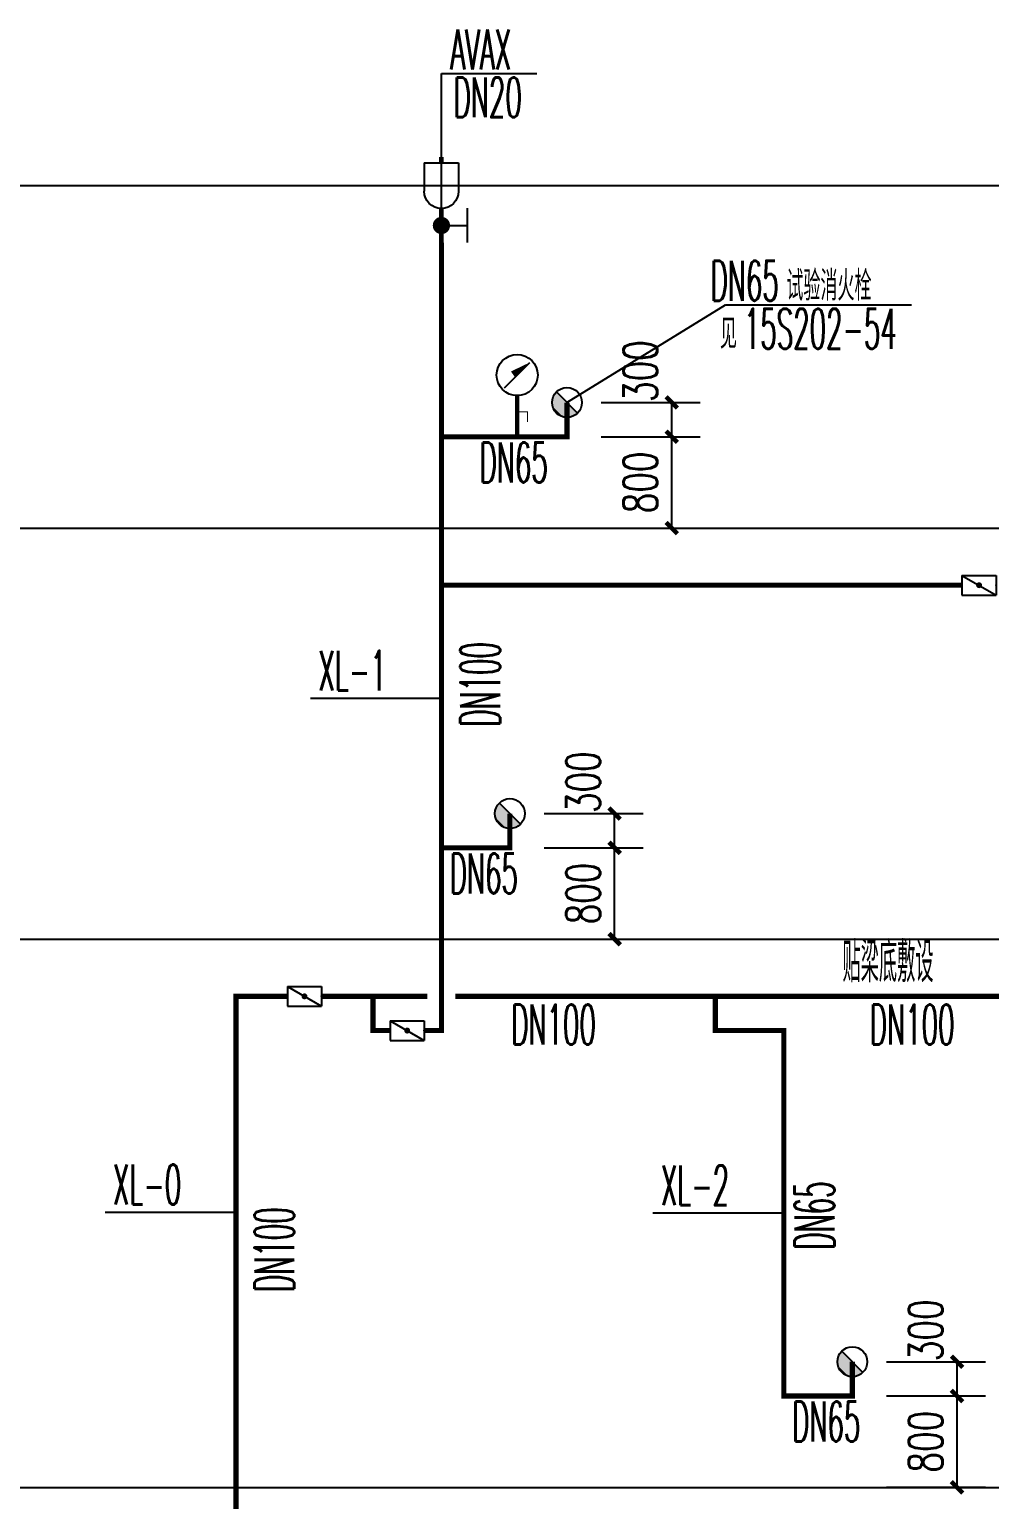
# Model space of a CAD drawing. Extents: x 1031190 to 1725648, y 733081 to 1571294.
# Drawn here: x 1288327 to 1296739, y 814102 to 826976 of the extents above; entities that cross this region are included whole.
import ezdxf

# ---------------------------------------------------------------- set-up
doc = ezdxf.new("R2010")
doc.units = 0
doc.header["$LTSCALE"] = 1000
doc.header["$MEASUREMENT"] = 0
for name, color, linetype in [('$AUDIT_BAD_LAYER2', 7, 'Continuous'), ('-JS', 4, 'Continuous'), ('DIM_不分区消火栓', 3, 'Continuous'), ('DIM_消防', 3, 'Continuous'), ('EQUIP_消火栓', 7, 'Continuous'), ('PIPE-不分区消火栓', 1, 'X'), ('TWT', 7, 'Continuous'), ('TWT_DIM', 3, 'Continuous'), ('TWT_LEAD', 3, 'Continuous'), ('VALVE_不分区消火栓', 7, 'Continuous')]:
    doc.layers.add(name, color=color, linetype=linetype)
doc.styles.add('_TCH_DIM_T3', font='SIMPLEX', dxfattribs={"width": 0.705882, "bigfont": 'GBCBIG'})
doc.styles.add('_TWT_SERIAL', font='simplex.shx', dxfattribs={"width": 0.6, "oblique": 10, "height": 3.5, "bigfont": 'aadri.shx'})
doc.styles.get("Standard").update_dxf_attribs({"font": 'gbenor.shx', "bigfont": 'gbcbig.shx'})
doc.linetypes.add('X', pattern='A,3,-0.2,["X",Standard,S=0.25,R=0,X=-0.1,Y=-0.115],-0.25', length=3.45)
doc.dimstyles.new('_TWT_ARCH&&100', dxfattribs={"dimtxt": 297.5, "dimasz": 100, "dimexe": 250, "dimexo": 300, "dimgap": 126.25, "dimtad": 1, "dimdec": 0, "dimzin": 0, "dimdsep": 46, "dimtxsty": '_TCH_DIM_T3', "dimblk": 'ARCHTICK', "dimcen": 0.09, "dimclrt": 7, "dimazin": 2, "dimtfac": 1, "dimtdec": 0, "dimtix": 1, "dimtmove": 2, "dimatfit": 3, "dimfxl": 0, "dimtolj": 1, "dimtzin": 0, "dimarcsym": 0})

# ---------------------------------------------------------------- blocks, each defined once
blk = doc.blocks.new('$TwtSys$00000386')
blk.add_line((-93, 93, 0), (93, -93, 0))
blk.add_circle((0, 0, 0), 131)
at = {"color": 0}
for points in [[(34, -127, 0), (-127, 34, 0), (93, -93, 0), (-93, 93, 0)], [(-34, -127, 0), (-127, -34, 0), (34, -127, 0), (-127, 34, 0)], [(-93, -93, 0), (-93, -93, 0), (-34, -127, 0), (-127, -34, 0)]]:
    blk.add_solid(points, dxfattribs=at)
at = {"flags": 9}
blk.add_attdef('A', (0, 0, 0), '', height=0.00524, dxfattribs=at)
blk = doc.blocks.new('jzf1')
at = {"layer": '$AUDIT_BAD_LAYER2'}
for p, q in [((-1.51, 2.26), (1.49, 2.26)), ((-0.01, 0.76), (-0.01, 2.26))]:
    blk.add_line(p, q, dxfattribs=at)
at = {"layer": '$AUDIT_BAD_LAYER2', "const_width": 0.75}
blk.add_lwpolyline([(-0.38, 0, 1), (0.38, 0, 1)], format="xyb", close=True, dxfattribs=at)
blk = doc.blocks.new('zdpqf')
at = {"layer": '$AUDIT_BAD_LAYER2'}
for p, q in [((-1.5, 6.11), (-1.5, 3.61)), ((1.5, 6.11), (-1.5, 6.11)), ((1.5, 6.11), (1.5, 3.61))]:
    blk.add_line(p, q, dxfattribs=at)
at = {"layer": '$AUDIT_BAD_LAYER2', "const_width": 0.4}
for points in [[(0, 6.11), (0, 6.61)], [(0, -0.89), (0, 2.11)]]:
    blk.add_lwpolyline(points, dxfattribs=at)
at = {"layer": '$AUDIT_BAD_LAYER2'}
blk.add_arc((0, 3.61), 1.5, 180, 0, dxfattribs=at)
at = {"layer": '$AUDIT_BAD_LAYER2', "extrusion": (0, 0, -1), "zscale": -1, "rotation": 270}
blk.add_blockref('jzf1', (0, 0.61), dxfattribs=at)
blk = doc.blocks.new('_ArchTick')
at = {"color": 0, "linetype": 'ByBlock', "const_width": 0.4}
blk.add_lwpolyline([(-0.5, -0.5), (0.5, 0.5)], dxfattribs=at)
blk = doc.blocks.new('*D933')
at = {"layer": 'Defpoints', "color": 0}
for p in [(1295537, 815309), (1296454, 815309), (1295537, 815009)]:
    blk.add_point(p, dxfattribs=at)
at = {"layer": 'TWT_DIM', "color": 0, "lineweight": -2}
for p, q in [((1295837, 815309), (1296704, 815309)), ((1296454, 815009), (1296454, 815309)), ((1295837, 815009), (1296704, 815009))]:
    blk.add_line(p, q, dxfattribs=at)
at = {"layer": 'TWT_DIM', "color": 0, "lineweight": -2, "xscale": 100, "yscale": 100, "zscale": 100}
for p, rotation in [((1296454, 815309), 90), ((1296454, 815009), 270)]:
    blk.add_blockref('_ArchTick', p, dxfattribs=dict(at, rotation=rotation))
at = {"layer": 'TWT_DIM', "color": 7, "insert": (1296179, 815584), "char_height": 297.5, "attachment_point": 5, "rotation": 90, "style": '_TCH_DIM_T3'}
blk.add_mtext('\\A1;300', dxfattribs=at)
blk = doc.blocks.new('*D934')
at = {"layer": 'Defpoints', "color": 0}
for p in [(1295537, 815009), (1296454, 815009), (1295537, 814209)]:
    blk.add_point(p, dxfattribs=at)
at = {"layer": 'TWT_DIM', "color": 0, "lineweight": -2}
for p, q in [((1295837, 815009), (1296704, 815009)), ((1296454, 814209), (1296454, 815009)), ((1295837, 814209), (1296704, 814209))]:
    blk.add_line(p, q, dxfattribs=at)
at = {"layer": 'TWT_DIM', "color": 0, "lineweight": -2, "xscale": 100, "yscale": 100, "zscale": 100}
for p, rotation in [((1296454, 815009), 90), ((1296454, 814209), 270)]:
    blk.add_blockref('_ArchTick', p, dxfattribs=dict(at, rotation=rotation))
at = {"layer": 'TWT_DIM', "color": 7, "insert": (1296179, 814609), "char_height": 297.5, "attachment_point": 5, "rotation": 90, "style": '_TCH_DIM_T3'}
blk.add_mtext('\\A1;800', dxfattribs=at)
blk = doc.blocks.new('*D935')
at = {"layer": 'Defpoints', "color": 0}
for p in [(1293037, 823709), (1293954, 823709), (1293037, 823409)]:
    blk.add_point(p, dxfattribs=at)
at = {"layer": 'TWT_DIM', "color": 0, "lineweight": -2}
for p, q in [((1293337, 823709), (1294204, 823709)), ((1293954, 823409), (1293954, 823709)), ((1293337, 823409), (1294204, 823409))]:
    blk.add_line(p, q, dxfattribs=at)
at = {"layer": 'TWT_DIM', "color": 0, "lineweight": -2, "xscale": 100, "yscale": 100, "zscale": 100}
for p, rotation in [((1293954, 823709), 90), ((1293954, 823409), 270)]:
    blk.add_blockref('_ArchTick', p, dxfattribs=dict(at, rotation=rotation))
at = {"layer": 'TWT_DIM', "color": 7, "insert": (1293679, 823984), "char_height": 297.5, "attachment_point": 5, "rotation": 90, "style": '_TCH_DIM_T3'}
blk.add_mtext('\\A1;300', dxfattribs=at)
blk = doc.blocks.new('*D936')
at = {"layer": 'Defpoints', "color": 0}
for p in [(1293037, 823409), (1293954, 823409), (1293037, 822609)]:
    blk.add_point(p, dxfattribs=at)
at = {"layer": 'TWT_DIM', "color": 0, "lineweight": -2}
for p, q in [((1293337, 823409), (1294204, 823409)), ((1293954, 822609), (1293954, 823409)), ((1293337, 822609), (1294204, 822609))]:
    blk.add_line(p, q, dxfattribs=at)
at = {"layer": 'TWT_DIM', "color": 0, "lineweight": -2, "xscale": 100, "yscale": 100, "zscale": 100}
for p, rotation in [((1293954, 823409), 90), ((1293954, 822609), 270)]:
    blk.add_blockref('_ArchTick', p, dxfattribs=dict(at, rotation=rotation))
at = {"layer": 'TWT_DIM', "color": 7, "insert": (1293679, 823009), "char_height": 297.5, "attachment_point": 5, "rotation": 90, "style": '_TCH_DIM_T3'}
blk.add_mtext('\\A1;800', dxfattribs=at)
blk = doc.blocks.new('*D937')
at = {"layer": 'Defpoints', "color": 0}
for p in [(1292537, 820109), (1293454, 820109), (1292537, 819809)]:
    blk.add_point(p, dxfattribs=at)
at = {"layer": 'TWT_DIM', "color": 0, "lineweight": -2}
for p, q in [((1292837, 820109), (1293704, 820109)), ((1293454, 819809), (1293454, 820109)), ((1292837, 819809), (1293704, 819809))]:
    blk.add_line(p, q, dxfattribs=at)
at = {"layer": 'TWT_DIM', "color": 0, "lineweight": -2, "xscale": 100, "yscale": 100, "zscale": 100}
for p, rotation in [((1293454, 820109), 90), ((1293454, 819809), 270)]:
    blk.add_blockref('_ArchTick', p, dxfattribs=dict(at, rotation=rotation))
at = {"layer": 'TWT_DIM', "color": 7, "insert": (1293179, 820384), "char_height": 297.5, "attachment_point": 5, "rotation": 90, "style": '_TCH_DIM_T3'}
blk.add_mtext('\\A1;300', dxfattribs=at)
blk = doc.blocks.new('*D938')
at = {"layer": 'Defpoints', "color": 0}
for p in [(1292537, 819809), (1293454, 819809), (1292537, 819009)]:
    blk.add_point(p, dxfattribs=at)
at = {"layer": 'TWT_DIM', "color": 0, "lineweight": -2}
for p, q in [((1292837, 819809), (1293704, 819809)), ((1293454, 819009), (1293454, 819809)), ((1292837, 819009), (1293704, 819009))]:
    blk.add_line(p, q, dxfattribs=at)
at = {"layer": 'TWT_DIM', "color": 0, "lineweight": -2, "xscale": 100, "yscale": 100, "zscale": 100}
for p, rotation in [((1293454, 819809), 90), ((1293454, 819009), 270)]:
    blk.add_blockref('_ArchTick', p, dxfattribs=dict(at, rotation=rotation))
at = {"layer": 'TWT_DIM', "color": 7, "insert": (1293179, 819409), "char_height": 297.5, "attachment_point": 5, "rotation": 90, "style": '_TCH_DIM_T3'}
blk.add_mtext('\\A1;800', dxfattribs=at)
blk = doc.blocks.new('$VALVE$00000316')
for p, q in [((-125, 72), (125, -72)), ((-125, 72), (-125, -72)), ((-125, 72), (125, 72)), ((125, 72), (125, -72)), ((-125, -72), (125, -72))]:
    blk.add_line(p, q)
at = {"const_width": 21.1}
blk.add_lwpolyline([(-11, 0, 1), (11, 0, 1)], format="xyb", close=True, dxfattribs=at)
for p in [(-125, 0), (125, 0)]:
    blk.add_point(p)
at = {"color": 7, "flags": 9}
for tag in ['XSIZE', 'YSIZE']:
    blk.add_attdef(tag, (0, 0), '', height=0.5, dxfattribs=at)
blk = doc.blocks.new('$VALVE$00000597')
blk.add_line((-93, 357), (93, 543))
blk.add_lwpolyline([(93, 543, 0, 50, 0), (-31, 456, 50, 50, 0)], format="xyseb")
for points, const_width in [([(0, 300), (0, 0)], 30), ([(0, 182), (75, 182), (75, 107)], 7.5)]:
    blk.add_lwpolyline(points, dxfattribs=dict(const_width=const_width))
blk.add_circle((0, 450), 150)
blk = doc.blocks.new('*D1173')
at = {"layer": 'Defpoints', "color": 0}
for p in [(1295537, 815309), (1296454, 815309), (1295537, 815009)]:
    blk.add_point(p, dxfattribs=at)
at = {"layer": 'TWT_DIM', "color": 0, "lineweight": -2}
for p, q in [((1295837, 815309), (1296704, 815309)), ((1296454, 815009), (1296454, 815309)), ((1295837, 815009), (1296704, 815009))]:
    blk.add_line(p, q, dxfattribs=at)
at = {"layer": 'TWT_DIM', "color": 0, "lineweight": -2, "xscale": 100, "yscale": 100, "zscale": 100}
for p, rotation in [((1296454, 815309), 90), ((1296454, 815009), 270)]:
    blk.add_blockref('_ArchTick', p, dxfattribs=dict(at, rotation=rotation))
at = {"layer": 'TWT_DIM', "color": 7, "insert": (1296179, 815584), "char_height": 297.5, "attachment_point": 5, "rotation": 90, "style": '_TCH_DIM_T3'}
blk.add_mtext('\\A1;300', dxfattribs=at)
blk = doc.blocks.new('*D1174')
at = {"layer": 'Defpoints', "color": 0}
for p in [(1295537, 815009), (1296454, 815009), (1295537, 814209)]:
    blk.add_point(p, dxfattribs=at)
at = {"layer": 'TWT_DIM', "color": 0, "lineweight": -2}
for p, q in [((1295837, 815009), (1296704, 815009)), ((1296454, 814209), (1296454, 815009)), ((1295837, 814209), (1296704, 814209))]:
    blk.add_line(p, q, dxfattribs=at)
at = {"layer": 'TWT_DIM', "color": 0, "lineweight": -2, "xscale": 100, "yscale": 100, "zscale": 100}
for p, rotation in [((1296454, 815009), 90), ((1296454, 814209), 270)]:
    blk.add_blockref('_ArchTick', p, dxfattribs=dict(at, rotation=rotation))
at = {"layer": 'TWT_DIM', "color": 7, "insert": (1296179, 814609), "char_height": 297.5, "attachment_point": 5, "rotation": 90, "style": '_TCH_DIM_T3'}
blk.add_mtext('\\A1;800', dxfattribs=at)
blk = doc.blocks.new('*D1175')
at = {"layer": 'Defpoints', "color": 0}
for p in [(1293037, 823709), (1293954, 823709), (1293037, 823409)]:
    blk.add_point(p, dxfattribs=at)
at = {"layer": 'TWT_DIM', "color": 0, "lineweight": -2}
for p, q in [((1293337, 823709), (1294204, 823709)), ((1293954, 823409), (1293954, 823709)), ((1293337, 823409), (1294204, 823409))]:
    blk.add_line(p, q, dxfattribs=at)
at = {"layer": 'TWT_DIM', "color": 0, "lineweight": -2, "xscale": 100, "yscale": 100, "zscale": 100}
for p, rotation in [((1293954, 823709), 90), ((1293954, 823409), 270)]:
    blk.add_blockref('_ArchTick', p, dxfattribs=dict(at, rotation=rotation))
at = {"layer": 'TWT_DIM', "color": 7, "insert": (1293679, 823984), "char_height": 297.5, "attachment_point": 5, "rotation": 90, "style": '_TCH_DIM_T3'}
blk.add_mtext('\\A1;300', dxfattribs=at)
blk = doc.blocks.new('*D1176')
at = {"layer": 'Defpoints', "color": 0}
for p in [(1293037, 823409), (1293954, 823409), (1293037, 822609)]:
    blk.add_point(p, dxfattribs=at)
at = {"layer": 'TWT_DIM', "color": 0, "lineweight": -2}
for p, q in [((1293337, 823409), (1294204, 823409)), ((1293954, 822609), (1293954, 823409)), ((1293337, 822609), (1294204, 822609))]:
    blk.add_line(p, q, dxfattribs=at)
at = {"layer": 'TWT_DIM', "color": 0, "lineweight": -2, "xscale": 100, "yscale": 100, "zscale": 100}
for p, rotation in [((1293954, 823409), 90), ((1293954, 822609), 270)]:
    blk.add_blockref('_ArchTick', p, dxfattribs=dict(at, rotation=rotation))
at = {"layer": 'TWT_DIM', "color": 7, "insert": (1293679, 823009), "char_height": 297.5, "attachment_point": 5, "rotation": 90, "style": '_TCH_DIM_T3'}
blk.add_mtext('\\A1;800', dxfattribs=at)
blk = doc.blocks.new('*D1177')
at = {"layer": 'Defpoints', "color": 0}
for p in [(1292537, 820109), (1293454, 820109), (1292537, 819809)]:
    blk.add_point(p, dxfattribs=at)
at = {"layer": 'TWT_DIM', "color": 0, "lineweight": -2}
for p, q in [((1292837, 820109), (1293704, 820109)), ((1293454, 819809), (1293454, 820109)), ((1292837, 819809), (1293704, 819809))]:
    blk.add_line(p, q, dxfattribs=at)
at = {"layer": 'TWT_DIM', "color": 0, "lineweight": -2, "xscale": 100, "yscale": 100, "zscale": 100}
for p, rotation in [((1293454, 820109), 90), ((1293454, 819809), 270)]:
    blk.add_blockref('_ArchTick', p, dxfattribs=dict(at, rotation=rotation))
at = {"layer": 'TWT_DIM', "color": 7, "insert": (1293179, 820384), "char_height": 297.5, "attachment_point": 5, "rotation": 90, "style": '_TCH_DIM_T3'}
blk.add_mtext('\\A1;300', dxfattribs=at)
blk = doc.blocks.new('*D1178')
at = {"layer": 'Defpoints', "color": 0}
for p in [(1292537, 819809), (1293454, 819809), (1292537, 819009)]:
    blk.add_point(p, dxfattribs=at)
at = {"layer": 'TWT_DIM', "color": 0, "lineweight": -2}
for p, q in [((1292837, 819809), (1293704, 819809)), ((1293454, 819009), (1293454, 819809)), ((1292837, 819009), (1293704, 819009))]:
    blk.add_line(p, q, dxfattribs=at)
at = {"layer": 'TWT_DIM', "color": 0, "lineweight": -2, "xscale": 100, "yscale": 100, "zscale": 100}
for p, rotation in [((1293454, 819809), 90), ((1293454, 819009), 270)]:
    blk.add_blockref('_ArchTick', p, dxfattribs=dict(at, rotation=rotation))
at = {"layer": 'TWT_DIM', "color": 7, "insert": (1293179, 819409), "char_height": 297.5, "attachment_point": 5, "rotation": 90, "style": '_TCH_DIM_T3'}
blk.add_mtext('\\A1;800', dxfattribs=at)
blk = doc.blocks.new('*D1412')
at = {"layer": 'Defpoints', "color": 0}
for p in [(1295537, 815309), (1296454, 815309), (1295537, 815009)]:
    blk.add_point(p, dxfattribs=at)
at = {"layer": 'TWT_DIM', "color": 0, "lineweight": -2}
for p, q in [((1295837, 815309), (1296704, 815309)), ((1296454, 815009), (1296454, 815309)), ((1295837, 815009), (1296704, 815009))]:
    blk.add_line(p, q, dxfattribs=at)
at = {"layer": 'TWT_DIM', "color": 0, "lineweight": -2, "xscale": 100, "yscale": 100, "zscale": 100}
for p, rotation in [((1296454, 815309), 90), ((1296454, 815009), 270)]:
    blk.add_blockref('_ArchTick', p, dxfattribs=dict(at, rotation=rotation))
at = {"layer": 'TWT_DIM', "color": 7, "insert": (1296179, 815584), "char_height": 297.5, "attachment_point": 5, "rotation": 90, "style": '_TCH_DIM_T3'}
blk.add_mtext('\\A1;300', dxfattribs=at)
blk = doc.blocks.new('*D1413')
at = {"layer": 'Defpoints', "color": 0}
for p in [(1295537, 815009), (1296454, 815009), (1295537, 814209)]:
    blk.add_point(p, dxfattribs=at)
at = {"layer": 'TWT_DIM', "color": 0, "lineweight": -2}
for p, q in [((1295837, 815009), (1296704, 815009)), ((1296454, 814209), (1296454, 815009)), ((1295837, 814209), (1296704, 814209))]:
    blk.add_line(p, q, dxfattribs=at)
at = {"layer": 'TWT_DIM', "color": 0, "lineweight": -2, "xscale": 100, "yscale": 100, "zscale": 100}
for p, rotation in [((1296454, 815009), 90), ((1296454, 814209), 270)]:
    blk.add_blockref('_ArchTick', p, dxfattribs=dict(at, rotation=rotation))
at = {"layer": 'TWT_DIM', "color": 7, "insert": (1296179, 814609), "char_height": 297.5, "attachment_point": 5, "rotation": 90, "style": '_TCH_DIM_T3'}
blk.add_mtext('\\A1;800', dxfattribs=at)
blk = doc.blocks.new('*D1414')
at = {"layer": 'Defpoints', "color": 0}
for p in [(1293037, 823709), (1293954, 823709), (1293037, 823409)]:
    blk.add_point(p, dxfattribs=at)
at = {"layer": 'TWT_DIM', "color": 0, "lineweight": -2}
for p, q in [((1293337, 823709), (1294204, 823709)), ((1293954, 823409), (1293954, 823709)), ((1293337, 823409), (1294204, 823409))]:
    blk.add_line(p, q, dxfattribs=at)
at = {"layer": 'TWT_DIM', "color": 0, "lineweight": -2, "xscale": 100, "yscale": 100, "zscale": 100}
for p, rotation in [((1293954, 823709), 90), ((1293954, 823409), 270)]:
    blk.add_blockref('_ArchTick', p, dxfattribs=dict(at, rotation=rotation))
at = {"layer": 'TWT_DIM', "color": 7, "insert": (1293679, 823984), "char_height": 297.5, "attachment_point": 5, "rotation": 90, "style": '_TCH_DIM_T3'}
blk.add_mtext('\\A1;300', dxfattribs=at)
blk = doc.blocks.new('*D1415')
at = {"layer": 'Defpoints', "color": 0}
for p in [(1293037, 823409), (1293954, 823409), (1293037, 822609)]:
    blk.add_point(p, dxfattribs=at)
at = {"layer": 'TWT_DIM', "color": 0, "lineweight": -2}
for p, q in [((1293337, 823409), (1294204, 823409)), ((1293954, 822609), (1293954, 823409)), ((1293337, 822609), (1294204, 822609))]:
    blk.add_line(p, q, dxfattribs=at)
at = {"layer": 'TWT_DIM', "color": 0, "lineweight": -2, "xscale": 100, "yscale": 100, "zscale": 100}
for p, rotation in [((1293954, 823409), 90), ((1293954, 822609), 270)]:
    blk.add_blockref('_ArchTick', p, dxfattribs=dict(at, rotation=rotation))
at = {"layer": 'TWT_DIM', "color": 7, "insert": (1293679, 823009), "char_height": 297.5, "attachment_point": 5, "rotation": 90, "style": '_TCH_DIM_T3'}
blk.add_mtext('\\A1;800', dxfattribs=at)
blk = doc.blocks.new('*D1416')
at = {"layer": 'Defpoints', "color": 0}
for p in [(1292537, 820109), (1293454, 820109), (1292537, 819809)]:
    blk.add_point(p, dxfattribs=at)
at = {"layer": 'TWT_DIM', "color": 0, "lineweight": -2}
for p, q in [((1292837, 820109), (1293704, 820109)), ((1293454, 819809), (1293454, 820109)), ((1292837, 819809), (1293704, 819809))]:
    blk.add_line(p, q, dxfattribs=at)
at = {"layer": 'TWT_DIM', "color": 0, "lineweight": -2, "xscale": 100, "yscale": 100, "zscale": 100}
for p, rotation in [((1293454, 820109), 90), ((1293454, 819809), 270)]:
    blk.add_blockref('_ArchTick', p, dxfattribs=dict(at, rotation=rotation))
at = {"layer": 'TWT_DIM', "color": 7, "insert": (1293179, 820384), "char_height": 297.5, "attachment_point": 5, "rotation": 90, "style": '_TCH_DIM_T3'}
blk.add_mtext('\\A1;300', dxfattribs=at)
blk = doc.blocks.new('*D1417')
at = {"layer": 'Defpoints', "color": 0}
for p in [(1292537, 819809), (1293454, 819809), (1292537, 819009)]:
    blk.add_point(p, dxfattribs=at)
at = {"layer": 'TWT_DIM', "color": 0, "lineweight": -2}
for p, q in [((1292837, 819809), (1293704, 819809)), ((1293454, 819009), (1293454, 819809)), ((1292837, 819009), (1293704, 819009))]:
    blk.add_line(p, q, dxfattribs=at)
at = {"layer": 'TWT_DIM', "color": 0, "lineweight": -2, "xscale": 100, "yscale": 100, "zscale": 100}
for p, rotation in [((1293454, 819809), 90), ((1293454, 819009), 270)]:
    blk.add_blockref('_ArchTick', p, dxfattribs=dict(at, rotation=rotation))
at = {"layer": 'TWT_DIM', "color": 7, "insert": (1293179, 819409), "char_height": 297.5, "attachment_point": 5, "rotation": 90, "style": '_TCH_DIM_T3'}
blk.add_mtext('\\A1;800', dxfattribs=at)

msp = doc.modelspace()

# ---------------------------------------------------------------- hatches: boundary and pattern name
at = {"layer": 'PIPE-不分区消火栓'}
for points in [[(1293036.6, 823408.6), (1293036.6, 823386.1), (1293059.1, 823386.1)], [(1293036.6, 823408.6), (1293059.1, 823408.6), (1293059.1, 823386.1)], [(1293036.6, 823408.6), (1293036.6, 823386.1), (1293059.1, 823386.1)], [(1293036.6, 823408.6), (1293059.1, 823408.6), (1293059.1, 823386.1)], [(1293036.6, 823408.6), (1293036.6, 823386.1), (1293059.1, 823386.1)], [(1293036.6, 823408.6), (1293059.1, 823408.6), (1293059.1, 823386.1)], [(1292536.6, 819808.6), (1292536.6, 819786.1), (1292559.1, 819786.1)], [(1292536.6, 819808.6), (1292559.1, 819808.6), (1292559.1, 819786.1)], [(1292536.6, 819808.6), (1292536.6, 819786.1), (1292559.1, 819786.1)], [(1292536.6, 819808.6), (1292559.1, 819808.6), (1292559.1, 819786.1)], [(1292536.6, 819808.6), (1292536.6, 819786.1), (1292559.1, 819786.1)], [(1292536.6, 819808.6), (1292559.1, 819808.6), (1292559.1, 819786.1)], [(1290136.6, 818508.6), (1290114.1, 818508.6), (1290114.1, 818531.1)], [(1290136.6, 818508.6), (1290136.6, 818531.1), (1290114.1, 818531.1)], [(1290136.6, 818508.6), (1290114.1, 818508.6), (1290114.1, 818531.1)], [(1290136.6, 818508.6), (1290136.6, 818531.1), (1290114.1, 818531.1)], [(1290136.6, 818508.6), (1290114.1, 818508.6), (1290114.1, 818531.1)], [(1290136.6, 818508.6), (1290136.6, 818531.1), (1290114.1, 818531.1)], [(1291336.6, 818208.6), (1291336.6, 818186.1), (1291314.1, 818186.1)], [(1291336.6, 818208.6), (1291314.1, 818208.6), (1291314.1, 818186.1)], [(1291336.6, 818208.6), (1291336.6, 818186.1), (1291314.1, 818186.1)], [(1291336.6, 818208.6), (1291314.1, 818208.6), (1291314.1, 818186.1)], [(1291336.6, 818208.6), (1291336.6, 818186.1), (1291314.1, 818186.1)], [(1291336.6, 818208.6), (1291314.1, 818208.6), (1291314.1, 818186.1)], [(1291936.6, 818208.6), (1291936.6, 818186.1), (1291959.1, 818186.1)], [(1291936.6, 818208.6), (1291959.1, 818208.6), (1291959.1, 818186.1)], [(1291936.6, 818208.6), (1291936.6, 818186.1), (1291959.1, 818186.1)], [(1291936.6, 818208.6), (1291959.1, 818208.6), (1291959.1, 818186.1)], [(1291936.6, 818208.6), (1291936.6, 818186.1), (1291959.1, 818186.1)], [(1291936.6, 818208.6), (1291959.1, 818208.6), (1291959.1, 818186.1)], [(1294336.6, 818208.6), (1294336.6, 818186.1), (1294314.1, 818186.1)], [(1294336.6, 818208.6), (1294314.1, 818208.6), (1294314.1, 818186.1)], [(1294336.6, 818208.6), (1294336.6, 818186.1), (1294314.1, 818186.1)], [(1294336.6, 818208.6), (1294314.1, 818208.6), (1294314.1, 818186.1)], [(1294336.6, 818208.6), (1294336.6, 818186.1), (1294314.1, 818186.1)], [(1294336.6, 818208.6), (1294314.1, 818208.6), (1294314.1, 818186.1)], [(1294936.6, 818208.6), (1294959.1, 818208.6), (1294959.1, 818231.1)], [(1294936.6, 818208.6), (1294936.6, 818231.1), (1294959.1, 818231.1)], [(1294936.6, 818208.6), (1294959.1, 818208.6), (1294959.1, 818231.1)], [(1294936.6, 818208.6), (1294936.6, 818231.1), (1294959.1, 818231.1)], [(1294936.6, 818208.6), (1294959.1, 818208.6), (1294959.1, 818231.1)], [(1294936.6, 818208.6), (1294936.6, 818231.1), (1294959.1, 818231.1)], [(1294936.6, 815008.6), (1294914.1, 815008.6), (1294914.1, 814986.1)], [(1294936.6, 815008.6), (1294936.6, 814986.1), (1294914.1, 814986.1)], [(1294936.6, 815008.6), (1294914.1, 815008.6), (1294914.1, 814986.1)], [(1294936.6, 815008.6), (1294936.6, 814986.1), (1294914.1, 814986.1)], [(1294936.6, 815008.6), (1294914.1, 815008.6), (1294914.1, 814986.1)], [(1294936.6, 815008.6), (1294936.6, 814986.1), (1294914.1, 814986.1)], [(1295536.6, 815008.6), (1295536.6, 814986.1), (1295559.1, 814986.1)], [(1295536.6, 815008.6), (1295559.1, 815008.6), (1295559.1, 814986.1)], [(1295536.6, 815008.6), (1295536.6, 814986.1), (1295559.1, 814986.1)], [(1295536.6, 815008.6), (1295559.1, 815008.6), (1295559.1, 814986.1)], [(1295536.6, 815008.6), (1295536.6, 814986.1), (1295559.1, 814986.1)], [(1295536.6, 815008.6), (1295559.1, 815008.6), (1295559.1, 814986.1)]]:
    msp.add_hatch(color=256, dxfattribs=at).paths.add_polyline_path(points)

# ---------------------------------------------------------------- linework, layer by layer
at = {"layer": 'DIM_不分区消火栓'}
for p, q in [((1293036.6, 823708.6), (1294424.5, 824565.1)), ((1293036.6, 823708.6), (1294424.5, 824565.1)), ((1293036.6, 823708.6), (1294424.5, 824565.1)), ((1294424.5, 824565.1), (1296054.4, 824565.1)), ((1294424.5, 824565.1), (1296054.4, 824565.1)), ((1294424.5, 824565.1), (1296054.4, 824565.1)), ((1291654, 821115.5), (1290789.4, 821115.5)), ((1291654, 821115.5), (1290789.4, 821115.5)), ((1291654, 821115.5), (1290789.4, 821115.5)), ((1291936.6, 821115.5), (1291654, 821115.5)), ((1291936.6, 821115.5), (1291654, 821115.5)), ((1291936.6, 821115.5), (1291654, 821115.5)), ((1289854, 816615.4), (1288989.4, 816615.4)), ((1289854, 816615.4), (1288989.4, 816615.4)), ((1289854, 816615.4), (1288989.4, 816615.4)), ((1290136.6, 816615.4), (1289854, 816615.4)), ((1290136.6, 816615.4), (1289854, 816615.4)), ((1290136.6, 816615.4), (1289854, 816615.4)), ((1294654, 816608.6), (1293789.4, 816608.6)), ((1294654, 816608.6), (1293789.4, 816608.6)), ((1294654, 816608.6), (1293789.4, 816608.6)), ((1294936.6, 816608.6), (1294654, 816608.6)), ((1294936.6, 816608.6), (1294654, 816608.6)), ((1294936.6, 816608.6), (1294654, 816608.6))]:
    msp.add_line(p, q, dxfattribs=at)
at = {"layer": 'PIPE-不分区消火栓', "const_width": 45}
for points in [[(1291936.6, 823408.6), (1291936.6, 825108.6)], [(1291936.6, 823408.6), (1291936.6, 825108.6)], [(1291936.6, 823408.6), (1291936.6, 825108.6)], [(1293036.6, 823408.6), (1293036.6, 823708.6)], [(1293036.6, 823408.6), (1293036.6, 823708.6)], [(1293036.6, 823408.6), (1293036.6, 823708.6)], [(1291936.6, 823408.6), (1293036.6, 823408.6)], [(1291936.6, 822108.6), (1291936.6, 823408.6)], [(1291936.6, 823408.6), (1293036.6, 823408.6)], [(1291936.6, 822108.6), (1291936.6, 823408.6)], [(1291936.6, 823408.6), (1293036.6, 823408.6)], [(1291936.6, 822108.6), (1291936.6, 823408.6)], [(1291936.6, 822108.6), (1296497.3, 822108.6)], [(1291936.6, 819808.6), (1291936.6, 822108.6)], [(1291936.6, 822108.6), (1296497.3, 822108.6)], [(1291936.6, 819808.6), (1291936.6, 822108.6)], [(1291936.6, 822108.6), (1296497.3, 822108.6)], [(1291936.6, 819808.6), (1291936.6, 822108.6)], [(1292536.6, 819808.6), (1292536.6, 820108.6)], [(1292536.6, 819808.6), (1292536.6, 820108.6)], [(1292536.6, 819808.6), (1292536.6, 820108.6)], [(1291936.6, 818208.6), (1291936.6, 819808.6)], [(1291936.6, 819808.6), (1292536.6, 819808.6)], [(1291936.6, 818208.6), (1291936.6, 819808.6)], [(1291936.6, 819808.6), (1292536.6, 819808.6)], [(1291936.6, 818208.6), (1291936.6, 819808.6)], [(1291936.6, 819808.6), (1292536.6, 819808.6)], [(1290136.6, 813058.6), (1290136.6, 818508.6)], [(1290136.6, 818508.6), (1290586.8, 818508.6)], [(1290136.6, 813058.6), (1290136.6, 818508.6)], [(1290136.6, 818508.6), (1290586.8, 818508.6)], [(1290136.6, 813058.6), (1290136.6, 818508.6)], [(1290136.6, 818508.6), (1290586.8, 818508.6)], [(1290886.4, 818508.6), (1291336.6, 818508.6)], [(1290886.4, 818508.6), (1291336.6, 818508.6)], [(1290886.4, 818508.6), (1291336.6, 818508.6)], [(1291336.6, 818208.6), (1291336.6, 818508.6)], [(1291336.6, 818508.6), (1291814.1, 818508.6)], [(1291336.6, 818208.6), (1291336.6, 818508.6)], [(1291336.6, 818508.6), (1291814.1, 818508.6)], [(1291336.6, 818208.6), (1291336.6, 818508.6)], [(1291336.6, 818508.6), (1291814.1, 818508.6)], [(1292059.1, 818508.6), (1294336.6, 818508.6)], [(1292059.1, 818508.6), (1294336.6, 818508.6)], [(1292059.1, 818508.6), (1294336.6, 818508.6)], [(1294336.6, 818208.6), (1294336.6, 818508.6)], [(1294336.6, 818508.6), (1297336.6, 818508.6)], [(1294336.6, 818208.6), (1294336.6, 818508.6)], [(1294336.6, 818508.6), (1297336.6, 818508.6)], [(1294336.6, 818208.6), (1294336.6, 818508.6)], [(1294336.6, 818508.6), (1297336.6, 818508.6)], [(1291486.8, 818208.6), (1291336.6, 818208.6)], [(1291486.8, 818208.6), (1291336.6, 818208.6)], [(1291486.8, 818208.6), (1291336.6, 818208.6)], [(1291936.6, 818208.6), (1291786.4, 818208.6)], [(1291936.6, 818208.6), (1291786.4, 818208.6)], [(1291936.6, 818208.6), (1291786.4, 818208.6)], [(1294936.6, 818208.6), (1294336.6, 818208.6)], [(1294936.6, 818208.6), (1294336.6, 818208.6)], [(1294936.6, 818208.6), (1294336.6, 818208.6)], [(1294936.6, 815008.6), (1294936.6, 818208.6)], [(1294936.6, 815008.6), (1294936.6, 818208.6)], [(1294936.6, 815008.6), (1294936.6, 818208.6)], [(1295536.6, 815008.6), (1295536.6, 815308.6)], [(1295536.6, 815008.6), (1295536.6, 815308.6)], [(1295536.6, 815008.6), (1295536.6, 815308.6)], [(1294936.6, 815008.6), (1295536.6, 815008.6)], [(1294936.6, 815008.6), (1295536.6, 815008.6)], [(1294936.6, 815008.6), (1295536.6, 815008.6)]]:
    msp.add_lwpolyline(points, dxfattribs=at)
at = {"layer": 'TWT'}
for p, q in [((1285112.3, 825608.6), (1355074.7, 825608.6)), ((1285112.3, 825608.6), (1355074.7, 825608.6)), ((1285112.3, 825608.6), (1355074.7, 825608.6)), ((1285112.3, 822608.6), (1355074.7, 822608.6)), ((1285112.3, 822608.6), (1355074.7, 822608.6)), ((1285112.3, 822608.6), (1355074.7, 822608.6)), ((1285112.3, 819008.6), (1355074.7, 819008.6)), ((1285112.3, 819008.6), (1355074.7, 819008.6)), ((1285112.3, 819008.6), (1355074.7, 819008.6)), ((1285112.3, 814208.6), (1355074.7, 814208.6)), ((1285112.3, 814208.6), (1355074.7, 814208.6)), ((1285112.3, 814208.6), (1355074.7, 814208.6))]:
    msp.add_line(p, q, dxfattribs=at)
at = {"layer": 'TWT_LEAD'}
for p, q in [((1291936.6, 825408.6), (1291936.6, 826590.9)), ((1291936.6, 826590.9), (1292771.2, 826590.9)), ((1291936.6, 825408.6), (1291936.6, 826590.9)), ((1291936.6, 826590.9), (1292771.2, 826590.9)), ((1291936.6, 825408.6), (1291936.6, 826590.9)), ((1291936.6, 826590.9), (1292771.2, 826590.9))]:
    msp.add_line(p, q, dxfattribs=at)

# ---------------------------------------------------------------- block references
at = {"layer": '-JS', "xscale": -100, "yscale": 100, "zscale": 100}
msp.add_blockref('zdpqf', (1291936.6, 825197.7), dxfattribs=at)
msp.add_blockref('zdpqf', (1291936.6, 825197.7), dxfattribs=at)
msp.add_blockref('zdpqf', (1291936.6, 825197.7), dxfattribs=at)
at = {"layer": 'EQUIP_消火栓'}
for p in [(1293036.6, 823708.6), (1293036.6, 823708.6), (1293036.6, 823708.6), (1292536.6, 820108.6), (1292536.6, 820108.6), (1292536.6, 820108.6), (1295536.6, 815308.6), (1295536.6, 815308.6), (1295536.6, 815308.6)]:
    msp.add_blockref('$TwtSys$00000386', p, dxfattribs=at)
at = {"layer": 'VALVE_不分区消火栓', "xscale": 1.2, "yscale": 1.2, "zscale": 1.2}
for name, p in [('$VALVE$00000597', (1292600.3, 823408.6)), ('$VALVE$00000597', (1292600.3, 823408.6)), ('$VALVE$00000597', (1292600.3, 823408.6)), ('$VALVE$00000316', (1296647.1, 822108.6)), ('$VALVE$00000316', (1296647.1, 822108.6)), ('$VALVE$00000316', (1296647.1, 822108.6)), ('$VALVE$00000316', (1290736.6, 818508.6)), ('$VALVE$00000316', (1290736.6, 818508.6)), ('$VALVE$00000316', (1290736.6, 818508.6))]:
    msp.add_blockref(name, p, dxfattribs=at)
at = {"layer": 'VALVE_不分区消火栓', "xscale": -1.2, "yscale": -1.2, "zscale": 1.2, "rotation": 180}
msp.add_blockref('$VALVE$00000316', (1291636.6, 818208.6), dxfattribs=at)
msp.add_blockref('$VALVE$00000316', (1291636.6, 818208.6), dxfattribs=at)
msp.add_blockref('$VALVE$00000316', (1291636.6, 818208.6), dxfattribs=at)

# ---------------------------------------------------------------- texts
at = {"layer": 'DIM_不分区消火栓', "color": 7, "style": '_TWT_SERIAL'}
for s, height, width, p in [('DN65', 350, 0.48, (1294294.6, 824600.1)), ('DN65', 350, 0.48, (1294294.6, 824600.1)), ('DN65', 350, 0.48, (1294294.6, 824600.1)), ('试验消火栓', 261.81, 0.6, (1294958.6, 824600.1)), ('试验消火栓', 261.81, 0.6, (1294958.6, 824600.1)), ('试验消火栓', 261.81, 0.6, (1294958.6, 824600.1)), ('15S202-54', 350, 0.48, (1294586.7, 824180.1)), ('15S202-54', 350, 0.48, (1294586.7, 824180.1)), ('15S202-54', 350, 0.48, (1294586.7, 824180.1)), ('见', 261.8, 0.6, (1294376.7, 824180.1)), ('见', 261.8, 0.6, (1294376.7, 824180.1)), ('见', 261.8, 0.6, (1294376.7, 824180.1)), ('XL-1', 350, 0.48, (1290859.4, 821185.5)), ('XL-1', 350, 0.48, (1290859.4, 821185.5)), ('XL-1', 350, 0.48, (1290859.4, 821185.5)), ('XL-0', 350, 0.48, (1289059.4, 816685.4)), ('XL-0', 350, 0.48, (1289059.4, 816685.4)), ('XL-0', 350, 0.48, (1289059.4, 816685.4)), ('XL-2', 350, 0.48, (1293859.4, 816678.6)), ('XL-2', 350, 0.48, (1293859.4, 816678.6)), ('XL-2', 350, 0.48, (1293859.4, 816678.6))]:
    msp.add_text(s, height=height, dxfattribs=dict(at, width=width)).set_placement(p)
at = {"layer": 'DIM_消防', "color": 7, "style": '_TWT_SERIAL', "width": 0.48}
for s, p in [('DN65', (1292270.9, 823009.4)), ('DN65', (1292270.9, 823009.4)), ('DN65', (1292270.9, 823009.4)), ('DN65', (1292009.3, 819409.4)), ('DN65', (1292009.3, 819409.4)), ('DN65', (1292009.3, 819409.4)), ('贴梁底敷设', (1295450, 818632.6)), ('贴梁底敷设', (1295450, 818632.6)), ('贴梁底敷设', (1295450, 818632.6)), ('DN100', (1292548.3, 818086)), ('DN100', (1292548.3, 818086)), ('DN100', (1292548.3, 818086)), ('DN100', (1295689.9, 818086)), ('DN100', (1295689.9, 818086)), ('DN100', (1295689.9, 818086)), ('DN65', (1295009.3, 814609.4)), ('DN65', (1295009.3, 814609.4)), ('DN65', (1295009.3, 814609.4))]:
    msp.add_text(s, height=350, dxfattribs=at).set_placement(p)
for s, p in [('DN100', (1292452, 820869)), ('DN100', (1292452, 820869)), ('DN100', (1292452, 820869)), ('DN65', (1295379.4, 816289.9)), ('DN65', (1295379.4, 816289.9)), ('DN65', (1295379.4, 816289.9)), ('DN100', (1290647.7, 815919.1)), ('DN100', (1290647.7, 815919.1)), ('DN100', (1290647.7, 815919.1))]:
    msp.add_text(s, height=350, rotation=90, dxfattribs=at).set_placement(p)
at = {"layer": 'TWT_LEAD', "color": 7, "style": '_TWT_SERIAL', "width": 0.48}
for s, p in [('AVAX', (1292015.5, 826625.9)), ('AVAX', (1292015.5, 826625.9)), ('AVAX', (1292015.5, 826625.9)), ('DN20', (1292043.3, 826205.9)), ('DN20', (1292043.3, 826205.9)), ('DN20', (1292043.3, 826205.9))]:
    msp.add_text(s, height=350, dxfattribs=at).set_placement(p)

# ---------------------------------------------------------------- dimensions: what is measured, and where the dimension line sits
at = {"layer": 'TWT_DIM'}
for base, p1, p2, picture, middle in [((1293954.1, 823708.6), (1293036.6, 823408.6), (1293036.6, 823708.6), '*D935', (1293679.1, 823983.8)), ((1293954.1, 823708.6), (1293036.6, 823408.6), (1293036.6, 823708.6), '*D1175', (1293679.1, 823983.8)), ((1293954.1, 823708.6), (1293036.6, 823408.6), (1293036.6, 823708.6), '*D1414', (1293679.1, 823983.8)), ((1293454.1, 820108.6), (1292536.6, 819808.6), (1292536.6, 820108.6), '*D937', (1293179.1, 820383.8)), ((1293454.1, 820108.6), (1292536.6, 819808.6), (1292536.6, 820108.6), '*D1177', (1293179.1, 820383.8)), ((1293454.1, 820108.6), (1292536.6, 819808.6), (1292536.6, 820108.6), '*D1416', (1293179.1, 820383.8)), ((1296454.1, 815308.6), (1295536.6, 815008.6), (1295536.6, 815308.6), '*D933', (1296179.1, 815583.8)), ((1296454.1, 815308.6), (1295536.6, 815008.6), (1295536.6, 815308.6), '*D1173', (1296179.1, 815583.8)), ((1296454.1, 815308.6), (1295536.6, 815008.6), (1295536.6, 815308.6), '*D1412', (1296179.1, 815583.8))]:
    dim = msp.add_linear_dim(base=base, p1=p1, p2=p2, angle=90, dimstyle='_TWT_ARCH&&100', dxfattribs=at)
    dim.commit()
    dim.dimension.update_dxf_attribs({"geometry": picture, "text_midpoint": middle, "dimtype": 161})
for p1, p2, picture, middle in [((1293036.6, 822608.6), (1293036.6, 823408.6), '*D936', (1293679.1, 823008.6)), ((1293036.6, 822608.6), (1293036.6, 823408.6), '*D1176', (1293679.1, 823008.6)), ((1293036.6, 822608.6), (1293036.6, 823408.6), '*D1415', (1293679.1, 823008.6)), ((1292536.6, 819008.6), (1292536.6, 819808.6), '*D938', (1293179.1, 819408.6)), ((1292536.6, 819008.6), (1292536.6, 819808.6), '*D1178', (1293179.1, 819408.6)), ((1292536.6, 819008.6), (1292536.6, 819808.6), '*D1417', (1293179.1, 819408.6)), ((1295536.6, 814208.6), (1295536.6, 815008.6), '*D934', (1296179.1, 814608.6)), ((1295536.6, 814208.6), (1295536.6, 815008.6), '*D1174', (1296179.1, 814608.6)), ((1295536.6, 814208.6), (1295536.6, 815008.6), '*D1413', (1296179.1, 814608.6))]:
    dim = msp.add_aligned_dim(p1=p1, p2=p2, distance=-917.4, dimstyle='_TWT_ARCH&&100', dxfattribs=at)
    dim.commit()
    dim.dimension.update_dxf_attribs({"geometry": picture, "text_midpoint": middle})

doc.saveas('drawing.dxf')
